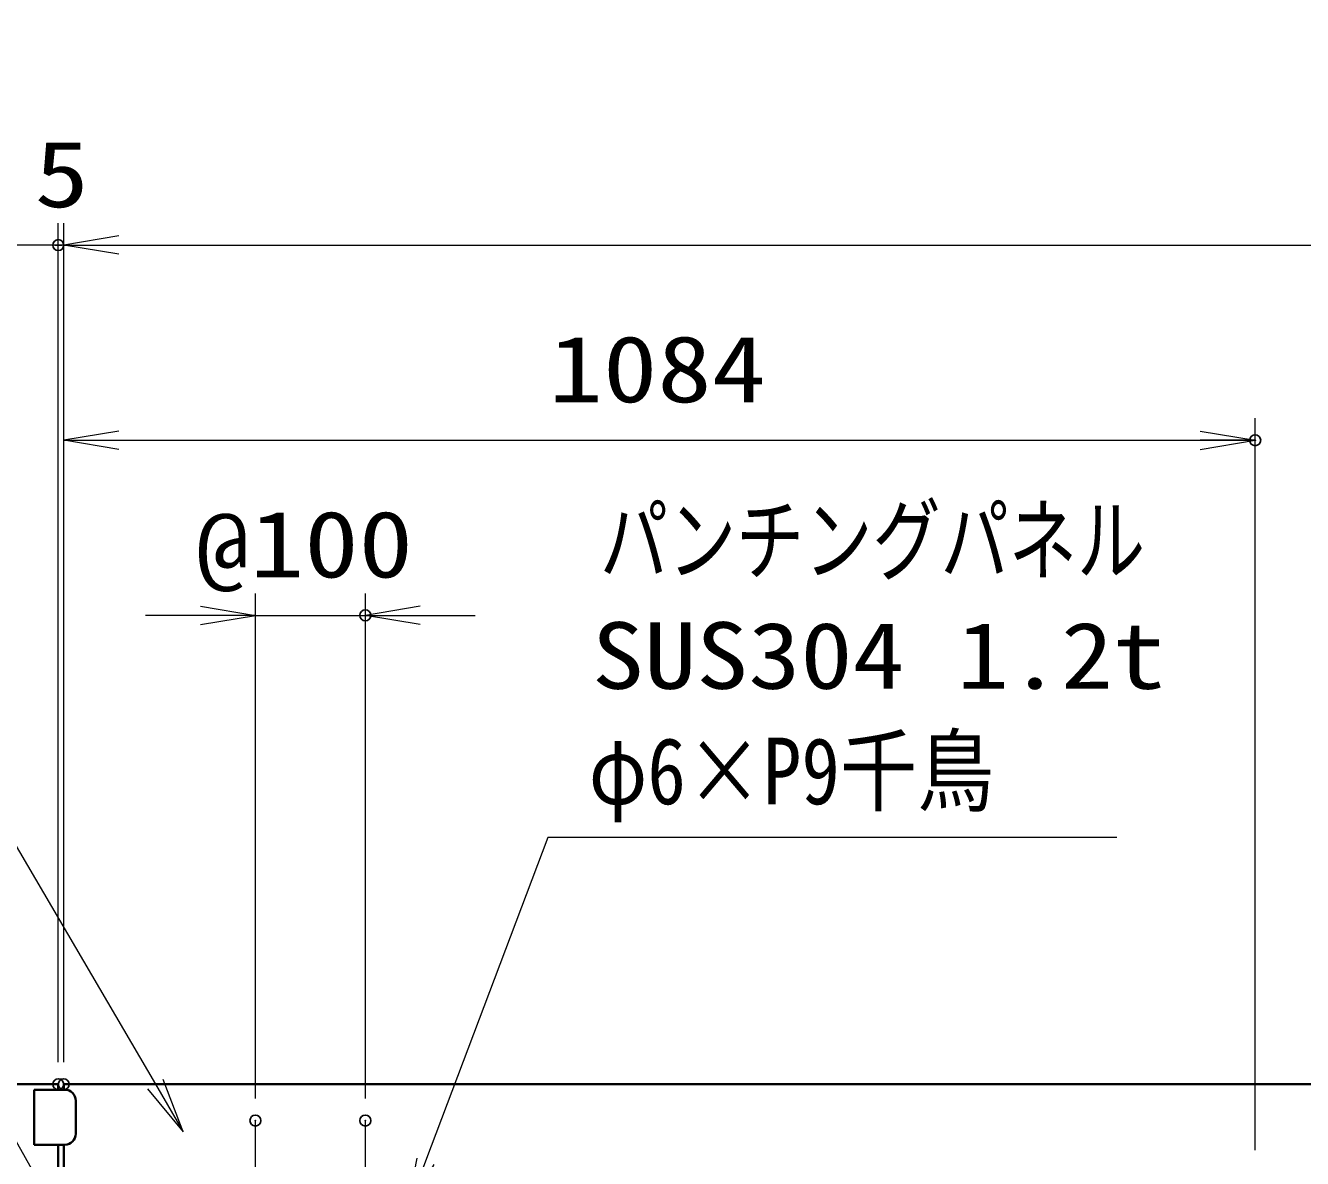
# Model space of a CAD drawing. Units: millimetres at full size. Extents: x -5940 to 5940, y -4200 to 4200.
# Drawn here: x -3555 to -2394, y -367 to 664 of the extents above; entities that cross this region are included whole.
import ezdxf
from ezdxf.enums import TextEntityAlignment as Align

# ---------------------------------------------------------------- set-up
doc = ezdxf.new("R2010")
doc.units = ezdxf.units.MM
doc.header["$LTSCALE"] = 20
doc.header["$PDMODE"] = 32
doc.header["$PDSIZE"] = 10
doc.linetypes.add('USER1', pattern=[18, 12, -1.5, 3, -1.5])
for name, color, linetype, lineweight in [('0-1_軸線', 200, 'USER1', 15), ('0-2_外形線', 7, 'Continuous', 35), ('0-3_寸法線', 4, 'Continuous', 18), ('0-4_0', 7, 'Continuous', 18)]:
    doc.layers.add(name, color=color, linetype=linetype, lineweight=lineweight)
doc.layers.add('0-5_Defpoints', color=7, linetype='Continuous')
doc.styles.add('ＭＳ ゴシック', font='')
doc.styles.get('ＭＳ ゴシック').set_extended_font_data('MS Gothic')

# ---------------------------------------------------------------- blocks, each defined once
blk = doc.blocks.new('_Open')
at = {"layer": '0-4_0'}
blk.add_line((-20, 3.333), (0, 0), dxfattribs=at)
blk.add_lwpolyline([(-20, -3.333), (0, 0), (-20, 0)], dxfattribs=at)
blk = doc.blocks.new('_DOTSMALL')
at = {"layer": '0-4_0'}
blk.add_line((-1.25, 0), (1.25, 0), dxfattribs=at)
blk = doc.blocks.new('S42')
at = {"layer": '0-3_寸法線'}
for points in [[(-5807943, 55000923.8), (-5796390, 55000923.8), (-5787510.3, 54985752.1), (-5787005.2, 54984889.1)], [(-5787654.2, 54985667.9), (-5787005.2, 54984889.1), (-5787366.5, 54985836.3)]]:
    blk.add_lwpolyline(points, dxfattribs=at)
at = {"layer": '0-3_寸法線', "color": 254, "style": 'ＭＳ ゴシック'}
blk.add_text('枠材 STKMR370', height=1212, dxfattribs=at).set_placement((-5807943, 55003263.1), align=Align.BOTTOM_LEFT)
at = {"layer": '0-3_寸法線', "color": 254, "style": 'ＭＳ ゴシック', "width": 1.2}
blk.add_text('80x40x2.3t', height=1212, dxfattribs=at).set_placement((-5808087, 55001163.1), align=Align.BOTTOM_LEFT)
blk = doc.blocks.new('S48')
at = {"layer": '0-3_寸法線'}
for points in [[(-5804903.9, 54997292.2), (-5797104.5, 54997292.2), (-5788647, 54982224.4), (-5788157.5, 54981352.4)], [(-5788792.3, 54982142.9), (-5788157.5, 54981352.4), (-5788501.7, 54982306)]]:
    blk.add_lwpolyline(points, dxfattribs=at)
at = {"layer": '0-3_寸法線', "color": 254, "style": 'ＭＳ ゴシック', "width": 0.75}
blk.add_text('シリンダー錠', height=1212, dxfattribs=at).set_placement((-5805038.3, 54997531.6), align=Align.BOTTOM_LEFT)
blk = doc.blocks.new('S49')
at = {"layer": '0-3_寸法線'}
for points in [[(-5770015.6, 54990244.7), (-5780368.6, 54990244.7), (-5782596.7, 54984351.5), (-5782950.3, 54983416.1)], [(-5782752.6, 54984410.4), (-5782950.3, 54983416.1), (-5782440.8, 54984292.6)]]:
    blk.add_lwpolyline(points, dxfattribs=at)
at = {"layer": '0-3_寸法線', "color": 254, "style": 'ＭＳ ゴシック'}
for s, width, p in [('パンチングパネル', 0.75, (-5779423.6, 54994684)), ('SUS304 1.2t', 1.15, (-5779567.6, 54992584)), ('φ6×P9千鳥', 0.85, (-5779625.2, 54990484))]:
    blk.add_text(s, height=1212, dxfattribs=dict(at, width=width)).set_placement(p, align=Align.BOTTOM_LEFT)

msp = doc.modelspace()

# ---------------------------------------------------------------- linework, layer by layer
at = {"layer": '0-1_軸線'}
for p, q in [((-3346.1, -1366.17), (-3346.1, -332.17)), ((-3246.1, -1366.17), (-3246.1, -332.17))]:
    msp.add_line(p, q, dxfattribs=at)
at = {"layer": '0-2_外形線'}
for p, q in [((-3600.47, -299.17), (-3525.47, -299.17)), ((-3525.47, -304.17), (-3525.47, -299.17)), ((-3520.47, -299.17), (-487.97, -299.17)), ((-3520.47, -304.17), (-3520.47, -299.17)), ((-3547.47, -304.17), (-3519.47, -304.17)), ((-3547.47, -304.17), (-3547.47, -354.17)), ((-3509.47, -314.17), (-3509.47, -344.17)), ((-3519.47, -354.17), (-3547.47, -354.17)), ((-3525.47, -1583.17), (-3525.47, -354.17)), ((-3520.47, -1401.17), (-3520.47, -354.17))]:
    msp.add_line(p, q, dxfattribs=at)
for centre, start, end in [((-3519.47, -314.17), 0, 90), ((-3519.47, -344.17), 270, 0)]:
    msp.add_arc(centre, 10, start, end, dxfattribs=at)
at = {"layer": '0-3_寸法線'}
for p, q in [((-3525.47, -279.17), (-3525.47, 484.2)), ((-3525.47, -279.17), (-3525.47, 484.2)), ((-3520.47, -279.17), (-3520.47, 484.2)), ((-3520.47, -279.17), (-3520.47, 484.2)), ((-3525.47, 464.2), (-3600.47, 464.2)), ((-3520.47, 464.2), (-3525.47, 464.2)), ((-3520.47, 464.2), (-487.97, 464.2)), ((-3470.47, 464.2), (-3420.47, 464.2)), ((-3520.47, -279.17), (-3520.47, 306.73)), ((-2436.6, -359.17), (-2436.6, 306.73)), ((-3520.47, 286.73), (-2436.6, 286.73)), ((-3346.1, -312.17), (-3346.1, 147.37)), ((-3246.1, -312.17), (-3246.1, 147.37)), ((-3396.1, 127.37), (-3446.1, 127.37)), ((-3346.1, 127.37), (-3246.1, 127.37)), ((-3196.1, 127.37), (-3146.1, 127.37))]:
    msp.add_line(p, q, dxfattribs=at)
at = {"layer": '0-5_Defpoints'}
for p in [(-3525.47, 464.2), (-2436.6, 286.73), (-3246.1, 127.37), (-3525.47, -299.17), (-3520.47, -299.17), (-3346.1, -332.17), (-3246.1, -332.17)]:
    msp.add_point(p, dxfattribs=at)

# ---------------------------------------------------------------- block references
at = {"layer": '0-3_寸法線'}
for name, p, xscale, yscale in [('S42', (285938.41, -2749586.79), 0.05, 0.05), ('_DOTSMALL', (-3525.47, 464.2), 2.5, 2.5), ('S48', (285938.41, -2749586.79), 0.05, 0.05), ('_Open', (-2436.6, 286.73), 2.5, 2.5), ('S49', (285938.41, -2749586.79), 0.05, 0.05), ('_Open', (-3346.1, 127.37), 2.5, 2.5)]:
    msp.add_blockref(name, p, dxfattribs=dict(at, xscale=xscale, yscale=yscale))
at = {"layer": '0-3_寸法線', "xscale": 2.5, "yscale": 2.5, "rotation": 180}
for name, p in [('_Open', (-3520.47, 464.2)), ('_Open', (-3520.47, 464.2)), ('_DOTSMALL', (-3525.47, 464.2)), ('_Open', (-3520.47, 286.73)), ('_Open', (-3246.1, 127.37))]:
    msp.add_blockref(name, p, dxfattribs=at)

# ---------------------------------------------------------------- texts
at = {"layer": '0-3_寸法線', "color": 254, "style": 'ＭＳ ゴシック', "width": 1.2}
for s, p in [('5', (-3546.97, 480.54)), ('1084', (-3079.33, 303.07)), ('@100', (-3400.5, 143.71))]:
    msp.add_text(s, height=60.56, dxfattribs=at).set_placement(p, align=Align.BOTTOM_LEFT)

doc.saveas('drawing.dxf')
